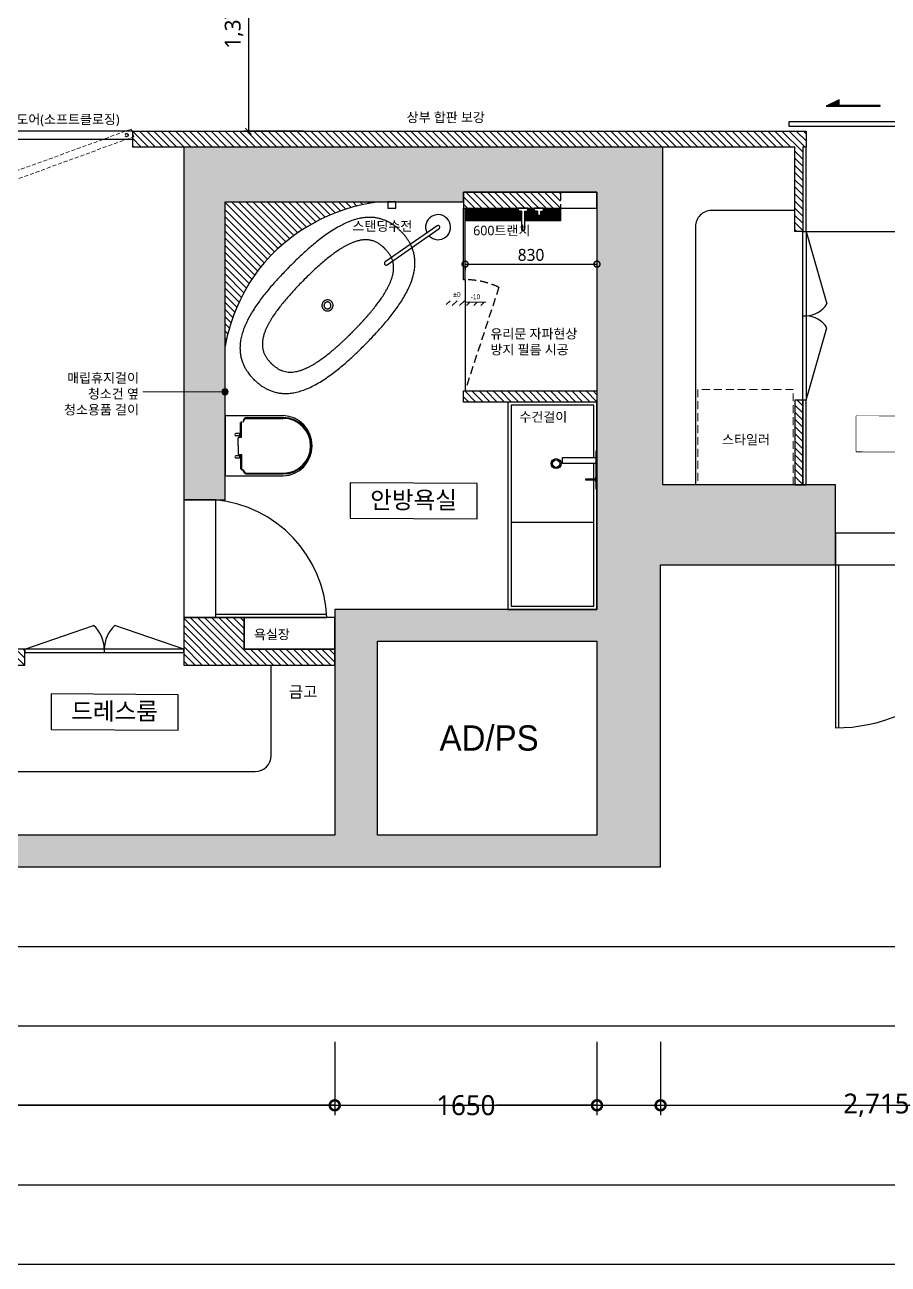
# Model space of a CAD drawing. Header units: millimetres. Extents: x -41292 to 298682, y -22072 to 33155.
# Drawn here: x -13494 to -8062, y 16685 to 24484 of the extents above; entities that cross this region are included whole.
import ezdxf
from ezdxf.enums import TextEntityAlignment as Align

# ---------------------------------------------------------------- set-up
doc = ezdxf.new("R2010")
doc.units = ezdxf.units.MM
doc.set_wipeout_variables(frame=1)
for name, pattern in [('( Hidden )', [0.375, 0.25, -0.125]), ('CONT', [2, 1, 1]), ('DASHED2', [0.375, 0.25, -0.125])]:
    doc.linetypes.add(name, pattern=pattern)
for name, color, linetype, lineweight in [('000_텍스트_강조1', 12, 'Continuous', 0), ('000_텍스트_흐리게', 8, 'Continuous', 0), ('인테리어_가구_보유', 8, 'DASHED2', 0)]:
    doc.layers.add(name, color=color, linetype=linetype, lineweight=lineweight)
doc.layers.add('009_프린트_제외', color=250, linetype='Continuous', plot=False)
for name, color, linetype in [('S-DIM', 7, 'Continuous'), ('건축_벽체', 2, 'Continuous'), ('인테리어_가구_제작', 6, 'Continuous'), ('인테리어_기타', 8, 'Continuous'), ('인테리어_도어', 4, 'Continuous'), ('인테리어_바스', 6, 'Continuous'), ('인테리어_벽체', 3, 'Continuous'), ('인테리어_벽체_신설', 3, 'Continuous'), ('인테리어_치수_내부', 8, 'Continuous'), ('인테리어_치수_외부', 1, 'Continuous'), ('인테리어_키친', 6, 'Continuous'), ('인테리어_텍스트_가구', 7, 'Continuous'), ('인테리어_텍스트_실명', 7, 'Continuous'), ('인테리어_해치_벽체', 8, 'Continuous'), ('평면_욕실가구 및 위생기', 4, 'Continuous'), ('평면_창호', 5, 'Continuous')]:
    doc.layers.add(name, color=color, linetype=linetype)
doc.styles.add('DIM', font='malgun.ttf')
doc.styles.add('H', font='H2GTRE.TTF')
doc.styles.get("Standard").update_dxf_attribs({"font": 'arial.ttf'})
doc.styles.add('넥슨고딕', font='@Microsoft JhengHei Light.ttf')
doc.styles.add('맑은 고딕', font='malgun.ttf')
doc.styles.add('맑은고딕', font='malgun.ttf')
doc.styles.add('스타일1', font='@Microsoft JhengHei Light.ttf')
doc.dimstyles.new('30', dxfattribs={"dimscale": 30, "dimtxt": 2.5, "dimasz": 2.5, "dimexe": 1.25, "dimexo": 2, "dimtad": 1, "dimdec": 0, "dimtxsty": '스타일1', "dimblk": 'DOTSMALL', "dimcen": 2.5, "dimclrd": 1, "dimclre": 1, "dimclrt": 7, "dimadec": 0, "dimazin": 0, "dimtfac": 1, "dimtdec": 0, "dimtix": 1, "dimtmove": 0, "dimatfit": 3, "dimldrblk": 'DOTSMALL', "dimfxl": 1.25, "dimarcsym": 0})
doc.dimstyles.new('50', dxfattribs={"dimscale": 50, "dimtxt": 2.5, "dimasz": 2.5, "dimexe": 1.25, "dimexo": 2, "dimtad": 0, "dimdec": 0, "dimtxsty": '넥슨고딕', "dimblk": 'DOTSMALL', "dimcen": 2.5, "dimclrd": 1, "dimclre": 1, "dimclrt": 2, "dimadec": 0, "dimazin": 0, "dimtfac": 1, "dimtdec": 0, "dimtix": 1, "dimtmove": 0, "dimatfit": 3, "dimldrblk": 'DOTSMALL', "dimfxl": 1.25, "dimarcsym": 0})
doc.dimstyles.new('A3-50 (내부)', dxfattribs={"dimscale": 0, "dimtxt": 80, "dimasz": 40, "dimexe": 30, "dimexo": 50, "dimgap": 12, "dimtad": 1, "dimdec": 0, "dimzin": 1, "dimdsep": 46, "dimlunit": 6, "dimtxsty": 'DIM', "dimblk": 'ARCHTICK', "dimcen": 1, "dimclrd": 256, "dimclre": 256, "dimclrt": 7, "dimadec": 0, "dimazin": 0, "dimtfac": 1, "dimtdec": 0, "dimtix": 1, "dimtmove": 2, "dimatfit": 0, "dimldrblk": 'ARCHTICK', "dimfxl": 30, "dimlwd": -1, "dimlwe": -1, "dimarcsym": 0})

# ---------------------------------------------------------------- blocks, each defined once
blk = doc.blocks.new('_DotSmall')
at = {"color": 0, "linetype": 'ByBlock', "const_width": 0.5}
blk.add_lwpolyline([(-0.0625, 0, 1), (0.0625, 0, 1)], format="xyb", close=True, dxfattribs=at)
blk = doc.blocks.new('*D176')
at = {"layer": 'Defpoints', "color": 0, "transparency": 16777216}
for p in [(-17814.3, 18184.6), (-11544.3, 18184.6), (-11544.3, 17684.6)]:
    blk.add_point(p, dxfattribs=at)
at = {"layer": '인테리어_치수_외부', "color": 1, "lineweight": -2, "transparency": 16777216}
for p, q in [((-17814.3, 18084.6), (-17814.3, 17622.1)), ((-11544.3, 18084.6), (-11544.3, 17622.1)), ((-17814.3, 17684.6), (-14883.9, 17684.6)), ((-11544.3, 17684.6), (-14474.6, 17684.6))]:
    blk.add_line(p, q, dxfattribs=at)
at = {"layer": '인테리어_치수_외부', "color": 1, "lineweight": -2, "transparency": 16777216, "xscale": 125, "yscale": 125, "zscale": 125, "rotation": 180}
blk.add_blockref('_DotSmall', (-17814.3, 17684.6), dxfattribs=at)
at = {"layer": '인테리어_치수_외부', "color": 1, "lineweight": -2, "transparency": 16777216, "xscale": 125, "yscale": 125, "zscale": 125}
blk.add_blockref('_DotSmall', (-11544.3, 17684.6), dxfattribs=at)
at = {"layer": '인테리어_치수_외부', "color": 2, "transparency": 16777216, "insert": (-14679.3, 17684.6), "char_height": 125, "attachment_point": 5, "style": '넥슨고딕'}
blk.add_mtext('6270', dxfattribs=at)
blk = doc.blocks.new('*D177')
at = {"layer": 'Defpoints', "color": 0, "transparency": 16777216}
for p in [(-11544.3, 18184.6), (-9894.3, 18184.6), (-9894.3, 17684.6)]:
    blk.add_point(p, dxfattribs=at)
at = {"layer": '인테리어_치수_외부', "color": 1, "lineweight": -2, "transparency": 16777216}
for p, q in [((-11544.3, 18084.6), (-11544.3, 17622.1)), ((-9894.3, 18084.6), (-9894.3, 17622.1)), ((-11544.3, 17684.6), (-10913, 17684.6)), ((-9894.3, 17684.6), (-10525.5, 17684.6))]:
    blk.add_line(p, q, dxfattribs=at)
at = {"layer": '인테리어_치수_외부', "color": 1, "lineweight": -2, "transparency": 16777216, "xscale": 125, "yscale": 125, "zscale": 125, "rotation": 180}
blk.add_blockref('_DotSmall', (-11544.3, 17684.6), dxfattribs=at)
at = {"layer": '인테리어_치수_외부', "color": 1, "lineweight": -2, "transparency": 16777216, "xscale": 125, "yscale": 125, "zscale": 125}
blk.add_blockref('_DotSmall', (-9894.3, 17684.6), dxfattribs=at)
at = {"layer": '인테리어_치수_외부', "color": 2, "transparency": 16777216, "insert": (-10719.3, 17684.6), "char_height": 125, "attachment_point": 5, "style": '넥슨고딕'}
blk.add_mtext('1650', dxfattribs=at)
blk = doc.blocks.new('*D178')
at = {"layer": 'Defpoints', "color": 0, "transparency": 16777216}
for p in [(-9494.3, 18184.6), (-6778.7, 18184.6), (-6778.7, 17684.6)]:
    blk.add_point(p, dxfattribs=at)
at = {"layer": '인테리어_치수_외부', "color": 1, "lineweight": -2, "transparency": 16777216}
for p, q in [((-9494.3, 18084.6), (-9494.3, 17622.1)), ((-6778.7, 18084.6), (-6778.7, 17622.1)), ((-9494.3, 17684.6), (-8345.5, 17684.6)), ((-6778.7, 17684.6), (-7927.5, 17684.6))]:
    blk.add_line(p, q, dxfattribs=at)
at = {"layer": '인테리어_치수_외부', "color": 1, "lineweight": -2, "transparency": 16777216, "xscale": 125, "yscale": 125, "zscale": 125, "rotation": 180}
blk.add_blockref('_DotSmall', (-9494.3, 17684.6), dxfattribs=at)
at = {"layer": '인테리어_치수_외부', "color": 1, "lineweight": -2, "transparency": 16777216, "xscale": 125, "yscale": 125, "zscale": 125}
blk.add_blockref('_DotSmall', (-6778.7, 17684.6), dxfattribs=at)
at = {"layer": '인테리어_치수_외부', "color": 2, "transparency": 16777216, "insert": (-8136.5, 17684.6), "char_height": 125, "attachment_point": 5, "style": '넥슨고딕'}
blk.add_mtext('2,715', dxfattribs=at)
blk = doc.blocks.new('SHRTDXFGSRSHFDGNHG')
at = {"layer": '인테리어_바스'}
for p, q in [((1492557.2, -875031.7), (1492565.2, -875031.7)), ((1492557.2, -875034.9), (1492565.2, -875034.9))]:
    blk.add_line(p, q, dxfattribs=at)
at = {"layer": '인테리어_바스', "ltscale": 40}
for points in [[(1492381.2, -874963.9), (1492621.2, -874963.9), (1492621.2, -874968.9), (1492381.2, -874968.9)], [(1492423.2, -874968.9), (1492459.2, -874968.9), (1492459.2, -875181.9), (1492423.2, -875181.9)], [(1492546.2, -874968.9), (1492576.1, -874968.9), (1492576.1, -874971.1), (1492546.2, -874971.1)], [(1492557.2, -874971.1), (1492565.2, -874971.1), (1492565.2, -875034.9), (1492557.2, -875034.9)]]:
    blk.add_lwpolyline(points, close=True, dxfattribs=at)
blk = doc.blocks.new('DLKFJN')
at = {"color": 4}
for p, q in [((128642.1, 14857.6), (128642.1, 13832.6)), ((128662.1, 14857.6), (128662.1, 13832.6))]:
    blk.add_line(p, q, dxfattribs=at)
blk.add_lwpolyline([(128642.1, 14857.6), (129667.1, 14857.6), (129667.1, 15057.6), (128642.1, 15057.6)], close=True, dxfattribs=at)
blk.add_arc((128642.1, 14857.6), 1025, 270, 0, dxfattribs=at)
blk = doc.blocks.new('jfkfd')
at = {"layer": '인테리어_기타', "linetype": 'CONT'}
for points in [[(81559.3, -9280.6), (81559.3, -9538.6), (81564.4, -9538.6), (81564.4, -9280.6)], [(81564.4, -9618.6), (81564.4, -9538.6), (81524.4, -9538.6)]]:
    blk.add_hatch(color=1, dxfattribs=at).paths.add_polyline_path(points)
at = {"layer": '인테리어_기타', "color": 1, "linetype": 'CONT'}
for points in [[(81559.3, -9280.6), (81559.3, -9538.6)], [(81564.4, -9280.6), (81564.4, -9538.6)], [(81564.4, -9618.6), (81564.4, -9538.6), (81524.4, -9538.6), (81564.4, -9618.6)]]:
    blk.add_lwpolyline(points, dxfattribs=at)
blk.add_lwpolyline([(81559.3, -9280.6), (81559.3, -9538.6), (81564.4, -9538.6), (81564.4, -9280.6)], close=True, dxfattribs=at)
blk = doc.blocks.new('JDSKJFDHK')
at = {"layer": '평면_욕실가구 및 위생기'}
for p, q in [((392122.2, 241828.1), (392122.2, 241846.1)), ((392180.2, 241846.1), (392122.2, 241846.1)), ((392142.2, 241828.1), (392122.2, 241828.1)), ((392142.2, 241828.1), (392142.2, 241711.1)), ((392162.2, 241828.1), (392180.2, 241828.1)), ((392162.2, 241711.1), (392162.2, 241828.1)), ((392180.2, 241828.1), (392180.2, 241846.1)), ((392222.2, 241828.1), (392222.2, 241846.1)), ((392280.2, 241846.1), (392222.2, 241846.1)), ((392242.2, 241828.1), (392222.2, 241828.1)), ((392242.2, 241828.1), (392242.2, 241806.9)), ((392247.2, 241801.9), (392257.2, 241801.9)), ((392262.2, 241806.9), (392262.2, 241828.1)), ((392262.2, 241828.1), (392280.2, 241828.1)), ((392280.2, 241828.1), (392280.2, 241846.1)), ((392147.2, 241706.1), (392157.2, 241706.1))]:
    blk.add_line(p, q, dxfattribs=at)
for centre, start, end in [((392247.2, 241806.9), 180, 270), ((392257.2, 241806.9), 270, 0), ((392147.2, 241711.1), 180, 270), ((392157.2, 241711.1), 270, 0)]:
    blk.add_arc(centre, 5, start, end, dxfattribs=at)
blk = doc.blocks.new('xodzmflttm')
at = {"layer": '인테리어_바스', "linetype": 'Continuous'}
for p, q in [((588314.7, 236219.4), (588314.7, 235861.9)), ((588686.7, 236227.4), (588322.7, 236227.4)), ((588427.7, 236139), (588427.7, 236160.2)), ((588441.7, 236139), (588441.7, 236160.2)), ((588567.7, 236139), (588567.7, 236160.2)), ((588581.7, 236139), (588581.7, 236160.2)), ((588694.7, 236219.4), (588694.7, 235861.9)), ((588327.2, 236099.4), (588327.2, 235861.9)), ((588332.2, 236104.4), (588332.2, 235861.9)), ((588449.6, 236124.4), (588352.2, 236124.4)), ((588449.6, 236129.4), (588357.2, 236129.4)), ((588449.6, 236137.9), (588449.6, 236124.4)), ((588504.7, 236145.9), (588457.6, 236145.9)), ((588504.7, 236145.9), (588551.7, 236145.9)), ((588559.7, 236137.9), (588559.7, 236124.4)), ((588559.7, 236129.4), (588652.2, 236129.4)), ((588559.7, 236124.4), (588657.2, 236124.4)), ((588677.2, 236104.4), (588677.2, 235861.9)), ((588682.2, 236099.4), (588682.2, 235861.9))]:
    blk.add_line(p, q, dxfattribs=at)
for centre, radius, start, end in [((588322.7, 236219.4), 8.01, 90.1339, 180), ((588434.7, 236158.6), 7.18, 13.39065, 166.60935), ((588574.7, 236158.6), 7.18, 13.39065, 166.60935), ((588686.7, 236219.4), 8, 0, 89.95505), ((588357.2, 236086.3), 30, 89.97594, 180), ((588352.2, 236091.3), 20, 89.96391, 180), ((588434.7, 236140.7), 7.18, 193.39065, 346.60935), ((588457.6, 236137.9), 7.99, 89.88342, 180), ((588551.7, 236137.9), 7.99, 0, 90.07624), ((588574.7, 236140.7), 7.18, 193.39065, 346.60935), ((588652.2, 236086.3), 30, 0, 89.98797), ((588657.2, 236091.3), 20, 0, 89.98196), ((588504.7, 235869.5), 190.2, 182.28346, 357.71654), ((588504.7, 235861.9), 177.5, 180, 0), ((588504.7, 235861.9), 172.5, 180, 0)]:
    blk.add_arc(centre, radius, start, end, dxfattribs=at)
blk = doc.blocks.new('xmfosxse')
at = {"layer": '인테리어_바스', "color": 8, "linetype": 'CONT', "ltscale": 200}
for p, q in [((552674, 241738.1), (552338, 241738.1)), ((552674, 241730.1), (552338, 241730.1)), ((552694, 241722.1), (552338, 241722.1)), ((552694, 241714.1), (552338, 241714.1)), ((552694, 241706.1), (552338, 241706.1)), ((552694, 241698.1), (552338, 241698.1)), ((552794, 241722.1), (552714, 241722.1)), ((552794, 241714.1), (552714, 241714.1)), ((552794.1, 241706.1), (552714, 241706.1)), ((552938, 241698.1), (552714, 241698.1)), ((552774, 241738.1), (552732, 241738.1)), ((552774, 241730.1), (552732, 241730.1)), ((552938, 241722.1), (552814, 241722.1)), ((552938, 241714.1), (552814, 241714.1)), ((552938, 241706.1), (552814, 241706.1)), ((552938, 241738.1), (552832, 241738.1)), ((552938, 241730.1), (552832, 241730.1)), ((552694, 241690.1), (552338, 241690.1)), ((552694, 241682.1), (552338, 241682.1)), ((552694, 241674.1), (552338, 241674.1)), ((552938, 241690.1), (552714, 241690.1)), ((552938, 241682.1), (552714, 241682.1)), ((552938, 241674.1), (552714, 241674.1))]:
    blk.add_line(p, q, dxfattribs=at)
for points in [[(552338, 241746.1), (552938, 241746.1), (552938, 241666.1), (552714, 241666.1)], [(552694, 241666.1), (552338, 241666.1), (552338, 241746.1)]]:
    blk.add_lwpolyline(points, dxfattribs=at)
blk = doc.blocks.new('tmxozdem')
at = {"layer": '인테리어_바스'}
blk.add_lwpolyline([(617981.3, 241544.4), (617981.3, 241145.4, 0.414214), (617991.3, 241135.4), (617993.3, 241135.4, 0.414214), (618003.3, 241145.4), (618003.3, 241544.4)], format="xyb", dxfattribs=at)
for radius, start, end in [(79, 278.0039, 261.9961), (11, 0, 180)]:
    blk.add_arc((617992.3, 241544.4), radius, start, end, dxfattribs=at)
blk = doc.blocks.new('dursseo')
at = {"layer": '인테리어_바스', "color": 6, "ltscale": 0.5}
for points, knots in [([(551921.5, 241739.2), (551925.9, 241735.9), (551934.8, 241728.9), (551948.2, 241717.4), (551961.6, 241704.5), (551974.9, 241690.1), (551987.9, 241674), (552000.3, 241656.1), (552011.5, 241636.3), (552021.3, 241614.6), (552029.3, 241591.1), (552035.1, 241565.9), (552038.7, 241537.9), (552039.5, 241508.5), (552037.5, 241479.5), (552033.8, 241453.3), (552029.1, 241430.1), (552023.9, 241409.8), (552018.8, 241392.3), (552014, 241377.6), (552006.2, 241355.5), (551994.3, 241325.6), (551976.8, 241287.5), (551957.8, 241250.4), (551937.4, 241214.1), (551916.1, 241178.6), (551893.8, 241143.7), (551870.9, 241109.5), (551847.5, 241075.8), (551823.5, 241042.6), (551798.2, 241008.7), (551771.6, 240973.8), (551743.3, 240938.1), (551714.3, 240902.8), (551684.5, 240868.1), (551653.6, 240834), (551621.5, 240800.9), (551588.1, 240768.8), (551553.1, 240738.2), (551517.8, 240710.7), (551482.7, 240686.9), (551448.8, 240667.4), (551415.3, 240651.8), (551382.4, 240640.1), (551350.5, 240632.5), (551320.1, 240628.7), (551291.6, 240628.5), (551265.4, 240631.1), (551241.6, 240636), (551220.4, 240642.3), (551201.8, 240649.6), (551185.6, 240657.1), (551171.7, 240664.5), (551160, 240671.5), (551150.4, 240677.7), (551142.7, 240682.9), (551136.8, 240687.2), (551132, 240690.7), (551127.3, 240694.3), (551121.4, 240698.9), (551114, 240705), (551105.2, 240712.6), (551095.2, 240722.1), (551084.2, 240733.4), (551072.4, 240746.9), (551060.3, 240762.9), (551048.2, 240781.5), (551037, 240803), (551027.2, 240827.4), (551019.5, 240854.8), (551014.7, 240885), (551013.2, 240917.6), (551015.3, 240952.3), (551021, 240988.7), (551030.2, 241026.5), (551042.8, 241065.2), (551058.1, 241103.8), (551075.6, 241141.8), (551094.6, 241178.9), (551114.8, 241215.1), (551136.1, 241250.6), (551158.2, 241285.4), (551181.1, 241319.6), (551204.5, 241353.3), (551228.4, 241386.4), (551253.6, 241420.3), (551280.1, 241455.1), (551308.2, 241490.6), (551337.1, 241525.8), (551366.8, 241560.4), (551397.5, 241594.4), (551429.3, 241627.5), (551462.5, 241659.4), (551497.2, 241690), (551530.9, 241716.5), (551562.9, 241738.7), (551592.5, 241756.5), (551621.8, 241771.5), (551650.7, 241783.5), (551679, 241792.5), (551706.5, 241798.5), (551732.8, 241801.5), (551757.7, 241801.9), (551780.9, 241800.1), (551802.3, 241796.4), (551821.7, 241791.4), (551839.2, 241785.5), (551854.9, 241779.1), (551868.6, 241772.5), (551880.7, 241766.1), (551891.1, 241760), (551899.9, 241754.4), (551907.3, 241749.5), (551913.2, 241745.3), (551917.8, 241742), (551920.4, 241740), (551921.5, 241739.2)], [0, 0, 0, 0, 0.0049742, 0.0102592, 0.0158548, 0.0217612, 0.0279781, 0.0345056, 0.0413437, 0.0484924, 0.0559519, 0.0637224, 0.0718042, 0.0813748, 0.0901284, 0.0980643, 0.1051819, 0.1114808, 0.1169608, 0.1216218, 0.1254636, 0.1380886, 0.1506747, 0.1632218, 0.1757296, 0.1881981, 0.200627, 0.2130164, 0.225366, 0.2376759, 0.249946, 0.2635805, 0.2772636, 0.2909951, 0.3047751, 0.3186031, 0.3324793, 0.3464033, 0.360375, 0.3743938, 0.3867861, 0.3985385, 0.4096512, 0.4201242, 0.4299577, 0.4391524, 0.4477087, 0.455627, 0.4629077, 0.4695506, 0.4755558, 0.480923, 0.4856522, 0.4897431, 0.4931959, 0.4960104, 0.4981867, 0.4997246, 0.5013386, 0.5035826, 0.5064564, 0.5099602, 0.5140939, 0.5188574, 0.5242507, 0.5302736, 0.5369259, 0.5442077, 0.5521189, 0.5606596, 0.5698305, 0.5796319, 0.5900644, 0.6011282, 0.6128235, 0.6251503, 0.6377569, 0.6503235, 0.66285, 0.6753362, 0.6877819, 0.7001869, 0.7125514, 0.724875, 0.7371578, 0.7493996, 0.7629878, 0.7766203, 0.7902971, 0.8040179, 0.8177827, 0.8315912, 0.8454434, 0.859339, 0.8732775, 0.8841286, 0.8944974, 0.9043838, 0.913788, 0.9227099, 0.9311499, 0.9391082, 0.946585, 0.9535806, 0.9600951, 0.9661287, 0.9716811, 0.9767526, 0.9813429, 0.985452, 0.9890799, 0.9922265, 0.9948918, 0.9970759, 0.9987786, 1, 1, 1, 1]), ([(551832.1, 241620.7), (551831.9, 241620.9), (551831.2, 241621.3), (551829.9, 241622.3), (551828.2, 241623.5), (551826.2, 241624.9), (551823.6, 241626.7), (551820.2, 241628.9), (551814.7, 241632.4), (551807.9, 241636.4), (551799.3, 241640.9), (551790.7, 241644.9), (551781.7, 241648.5), (551772.7, 241651.6), (551762.9, 241654.2), (551753.3, 241656.1), (551743.7, 241657.3), (551734.3, 241657.9), (551724.6, 241657.8), (551714.7, 241657.1), (551705.1, 241655.8), (551695.4, 241653.9), (551686.1, 241651.5), (551676.6, 241648.6), (551668, 241645.5), (551658.7, 241641.7), (551649.7, 241637.7), (551640.4, 241633), (551629, 241626.9), (551615.3, 241618.7), (551599.2, 241608), (551583.6, 241596.7), (551568.5, 241584.9), (551549, 241568.6), (551525.6, 241547.4), (551498.8, 241520.9), (551472.7, 241493.4), (551445.3, 241462.7), (551415.8, 241427.9), (551384.2, 241388.5), (551355.3, 241350.9), (551329.6, 241316.4), (551307.3, 241285.5), (551285.9, 241254.6), (551264.8, 241222.9), (551244.7, 241191.1), (551225.4, 241158.6), (551207.4, 241125.6), (551193.4, 241097.3), (551183.1, 241074.2), (551175.9, 241056.5), (551169.3, 241038.5), (551163.4, 241020.1), (551159.1, 241004.5), (551156.3, 240991.7), (551154.5, 240982.1), (551153, 240972.3), (551151.8, 240962.3), (551151.1, 240952.4), (551150.9, 240942.4), (551151.1, 240932.8), (551151.9, 240922.8), (551153.3, 240913.2), (551155.3, 240903.5), (551157.9, 240894), (551161.1, 240884.8), (551165, 240875.7), (551170.9, 240864.2), (551179.8, 240850.5), (551190, 240838.1), (551198.9, 240828.7), (551204.7, 240823.2), (551209.6, 240818.9), (551212.6, 240816.3), (551215.1, 240814.2), (551216.9, 240812.7), (551218.6, 240811.4), (551219.8, 240810.4), (551220.5, 240809.9), (551220.7, 240809.7)], [0, 0, 0, 0, 0.000707, 0.002022, 0.003945, 0.005921, 0.007854, 0.011838, 0.015657, 0.023755, 0.031249, 0.039365, 0.046974, 0.054872, 0.062742, 0.071762, 0.078561, 0.086554, 0.094597, 0.102443, 0.110579, 0.118317, 0.126647, 0.134044, 0.142604, 0.148968, 0.158446, 0.16691, 0.174259, 0.190094, 0.205885, 0.221557, 0.237173, 0.25268, 0.283634, 0.314514, 0.344743, 0.376233, 0.415102, 0.456196, 0.499648, 0.531139, 0.561296, 0.592787, 0.623019, 0.654455, 0.684646, 0.715461, 0.746333, 0.761783, 0.777349, 0.792957, 0.80867, 0.824539, 0.832554, 0.84058, 0.8486, 0.85662, 0.865281, 0.872707, 0.881126, 0.888888, 0.897078, 0.904948, 0.913017, 0.921042, 0.928923, 0.937018, 0.952805, 0.968654, 0.97618, 0.984345, 0.988171, 0.992158, 0.994088, 0.996064, 0.997985, 0.999297, 1, 1, 1, 1]), ([(551740.6, 241119.4), (551741.5, 241120.6), (551743.3, 241123.1), (551745.8, 241126.7), (551748.4, 241130.2), (551750.9, 241133.8), (551753.4, 241137.3), (551755.9, 241140.8), (551758.3, 241144.3), (551760.8, 241147.8), (551763.2, 241151.2), (551765.5, 241154.7), (551767.9, 241158.1), (551770.2, 241161.4), (551772.5, 241164.8), (551774.7, 241168.1), (551777, 241171.5), (551779.2, 241174.7), (551784.1, 241182), (551791.5, 241193.2), (551801.1, 241208.2), (551810.3, 241222.9), (551822.4, 241242.7), (551836.9, 241267.5), (551853.5, 241298.3), (551868.9, 241329.6), (551880.6, 241356.6), (551888.9, 241378.7), (551893.7, 241392.8), (551897.2, 241404.3), (551899.5, 241412.8), (551901.8, 241421.7), (551903.2, 241428.1), (551904.1, 241432.4), (551904.5, 241434.3), (551904.9, 241436.7), (551905.8, 241441.6), (551907, 241449), (551908.2, 241458.1), (551909, 241467.3), (551909.4, 241476.2), (551909.5, 241488.5), (551908.7, 241500.5), (551906.9, 241512.5), (551905, 241521.3), (551902.6, 241530), (551899.7, 241538.6), (551896.2, 241547), (551892.3, 241555), (551887.8, 241562.8), (551883.1, 241570.2), (551877.8, 241577.5), (551872.3, 241584.3), (551866.2, 241591.1), (551860.2, 241597.2), (551853.3, 241603.7), (551846.8, 241609.3), (551840.6, 241614.3), (551836.5, 241617.5), (551833.8, 241619.5), (551832.5, 241620.4), (551832.1, 241620.7)], [0, 0, 0, 0, 0.00782, 0.015582, 0.023284, 0.030928, 0.038514, 0.046041, 0.053509, 0.060919, 0.06827, 0.075564, 0.082799, 0.089975, 0.097094, 0.104155, 0.111158, 0.118102, 0.124989, 0.157228, 0.188506, 0.21883, 0.248205, 0.310452, 0.369818, 0.432118, 0.493614, 0.5244, 0.556243, 0.57159, 0.587706, 0.602446, 0.619688, 0.622622, 0.625557, 0.629856, 0.635067, 0.651881, 0.669154, 0.68345, 0.70048, 0.715938, 0.747829, 0.763815, 0.77936, 0.795304, 0.811263, 0.826908, 0.843135, 0.858141, 0.874108, 0.889124, 0.905436, 0.920198, 0.937145, 0.950186, 0.969992, 0.982467, 0.991626, 0.997471, 1, 1, 1, 1]), ([(551547.5, 241243.1), (551545.9, 241244.4), (551544, 241245.5), (551540.1, 241247.5), (551538, 241248.3), (551533.5, 241249.6), (551531.2, 241250), (551526.4, 241250.3), (551524, 241250.2), (551519.2, 241249.5), (551516.8, 241248.9), (551512.3, 241247.3), (551510.2, 241246.3), (551506.2, 241243.9), (551504.4, 241242.5), (551502, 241240.3), (551500.8, 241239.1), (551499.4, 241237.5), (551498.5, 241236.3), (551497.6, 241235), (551496.4, 241233.2), (551495.6, 241231.8), (551494.1, 241228.9), (551493.3, 241226.7), (551492.1, 241222.3), (551491.7, 241219.9), (551491.4, 241215.2), (551491.4, 241212.7), (551492.1, 241207.9), (551492.7, 241205.6), (551494.3, 241201.1), (551495.4, 241198.9), (551497.8, 241195), (551499.1, 241193.2), (551501.4, 241190.7), (551502.5, 241189.6), (551504.1, 241188.2), (551505, 241187.6), (551505.4, 241187.2)], [0, 0, 0, 0, 0.0625, 0.0625, 0.125, 0.125, 0.1875, 0.1875, 0.25, 0.25, 0.3125, 0.3125, 0.375, 0.375, 0.4375, 0.4375, 0.46875, 0.484375, 0.5, 0.515625, 0.53125, 0.5625, 0.5625, 0.625, 0.625, 0.6875, 0.6875, 0.75, 0.75, 0.8125, 0.8125, 0.875, 0.875, 0.9375, 0.9375, 0.96875, 0.984375, 1, 1, 1, 1]), ([(551539.6, 241232.7), (551540.6, 241231.9), (551541.6, 241231), (551543.5, 241229), (551544.4, 241227.8), (551545.9, 241225.4), (551546.5, 241224), (551547.5, 241221.2), (551547.9, 241219.7), (551548.3, 241216.7), (551548.4, 241215.2), (551548.2, 241212.2), (551547.9, 241210.8), (551547.1, 241208), (551546.6, 241206.7), (551545.7, 241204.8), (551545, 241203.6), (551543.9, 241202), (551542.7, 241200.5), (551541.7, 241199.5), (551540.2, 241198.1), (551539.1, 241197.3), (551536.6, 241195.8), (551535.3, 241195.1), (551532.4, 241194.1), (551531, 241193.7), (551528, 241193.3), (551526.5, 241193.3), (551523.5, 241193.5), (551522, 241193.7), (551519.2, 241194.5), (551517.9, 241195), (551516, 241195.9), (551514.9, 241196.6), (551513.3, 241197.7), (551511.7, 241199), (551510.8, 241199.9), (551509.4, 241201.4), (551508.5, 241202.6), (551507, 241205), (551506.4, 241206.4), (551505.3, 241209.2), (551505, 241210.7), (551504.6, 241213.6), (551504.5, 241215.2), (551504.7, 241218.1), (551505, 241219.6), (551505.7, 241222.4), (551506.2, 241223.7), (551507.2, 241225.6), (551507.8, 241226.8), (551508.9, 241228.4), (551510.2, 241229.9), (551511.1, 241230.9), (551512.7, 241232.3), (551513.8, 241233.1), (551516.3, 241234.6), (551517.6, 241235.3), (551520.4, 241236.3), (551521.9, 241236.6), (551524.9, 241237.1), (551526.4, 241237.1), (551529.4, 241236.9), (551530.9, 241236.7), (551533.6, 241235.9), (551535, 241235.4), (551537.4, 241234.2), (551538.6, 241233.4), (551539.6, 241232.7)], [0, 0, 0, 0, 0.03125, 0.03125, 0.0625, 0.0625, 0.09375, 0.09375, 0.125, 0.125, 0.15625, 0.15625, 0.1875, 0.1875, 0.21875, 0.21875, 0.234375, 0.25, 0.265625, 0.28125, 0.28125, 0.3125, 0.3125, 0.34375, 0.34375, 0.375, 0.375, 0.40625, 0.40625, 0.4375, 0.4375, 0.46875, 0.46875, 0.484375, 0.5, 0.515625, 0.53125, 0.53125, 0.5625, 0.5625, 0.59375, 0.59375, 0.625, 0.625, 0.65625, 0.65625, 0.6875, 0.6875, 0.71875, 0.71875, 0.734375, 0.75, 0.765625, 0.78125, 0.78125, 0.8125, 0.8125, 0.84375, 0.84375, 0.875, 0.875, 0.90625, 0.90625, 0.9375, 0.9375, 0.96875, 0.96875, 1, 1, 1, 1]), ([(551505.4, 241187.2), (551505.8, 241186.9), (551506.6, 241186.3), (551508.4, 241185.2), (551509.8, 241184.4), (551512.8, 241182.9), (551514.9, 241182.1), (551519.4, 241180.8), (551521.7, 241180.4), (551526.5, 241180.1), (551528.9, 241180.2), (551533.7, 241180.9), (551536, 241181.5), (551540.5, 241183.1), (551542.7, 241184.1), (551546.6, 241186.5), (551548.5, 241187.9), (551550.9, 241190.1), (551552, 241191.3), (551553.4, 241192.9), (551554.4, 241194.1), (551555.3, 241195.4), (551556.5, 241197.2), (551557.3, 241198.6), (551558.7, 241201.5), (551559.6, 241203.7), (551560.8, 241208.1), (551561.2, 241210.5), (551561.5, 241215.2), (551561.4, 241217.7), (551560.8, 241222.4), (551560.2, 241224.8), (551558.6, 241229.3), (551557.5, 241231.4), (551555.1, 241235.4), (551553.7, 241237.2), (551550.8, 241240.5), (551549.2, 241241.9), (551547.5, 241243.1)], [0, 0, 0, 0, 0.015625, 0.03125, 0.0625, 0.0625, 0.125, 0.125, 0.1875, 0.1875, 0.25, 0.25, 0.3125, 0.3125, 0.375, 0.375, 0.4375, 0.4375, 0.46875, 0.484375, 0.5, 0.515625, 0.53125, 0.5625, 0.5625, 0.625, 0.625, 0.6875, 0.6875, 0.75, 0.75, 0.8125, 0.8125, 0.875, 0.875, 0.9375, 0.9375, 1, 1, 1, 1]), ([(551677.4, 241035.6), (551678.4, 241036.8), (551680.3, 241039.2), (551683.2, 241042.9), (551686, 241046.6), (551688.9, 241050.3), (551691.9, 241054.1), (551694.8, 241057.9), (551697.8, 241061.8), (551700.7, 241065.7), (551703.7, 241069.6), (551706.7, 241073.6), (551710.6, 241078.7), (551715.2, 241084.8), (551720.6, 241092), (551725.8, 241099), (551730.9, 241106), (551735.8, 241112.7), (551739, 241117.2), (551740.6, 241119.4)], [0, 0, 0, 0, 0.0438255, 0.0880555, 0.1326905, 0.1777308, 0.2231769, 0.2690292, 0.3152882, 0.3619543, 0.4090281, 0.4565098, 0.5044001, 0.5914489, 0.6767148, 0.7602003, 0.8419081, 0.9218405, 1, 1, 1, 1]), ([(551220.7, 240809.7), (551220.9, 240809.6), (551221.4, 240809.2), (551223.1, 240807.9), (551226.4, 240805.4), (551230.7, 240802.2), (551236.8, 240798), (551243.1, 240793.9), (551251, 240789.2), (551258.3, 240785.2), (551269.2, 240780), (551282.9, 240774.5), (551300.5, 240769.7), (551318.5, 240767.1), (551336.9, 240766.8), (551355.2, 240768.7), (551373.1, 240772.7), (551390.6, 240778.3), (551404.7, 240784.1), (551415.7, 240789.3), (551427, 240795.1), (551440.1, 240802.6), (551455.4, 240812.3), (551469.7, 240822.2), (551488.6, 240836.3), (551511.3, 240854.9), (551537.1, 240878.4), (551562.3, 240903), (551582.3, 240923.9), (551598, 240941.1), (551609.6, 240953.9), (551621.3, 240967.3), (551630.7, 240978.3), (551637.8, 240986.8), (551642.6, 240992.5), (551647.4, 240998.3), (551652.3, 241004.3), (551657.2, 241010.3), (551662.2, 241016.5), (551667.2, 241022.7), (551672.3, 241029.1), (551675.7, 241033.4), (551677.4, 241035.6)], [0, 0, 0, 0, 0.001105, 0.003333, 0.011159, 0.023046, 0.031326, 0.05007, 0.062579, 0.079504, 0.094064, 0.125767, 0.157335, 0.189272, 0.221482, 0.25353, 0.285756, 0.317943, 0.349945, 0.365929, 0.381919, 0.416468, 0.445401, 0.477221, 0.50783, 0.569091, 0.631263, 0.691167, 0.754082, 0.783397, 0.813639, 0.844811, 0.87692, 0.889759, 0.902806, 0.916062, 0.929527, 0.943201, 0.957085, 0.971179, 0.985484, 1, 1, 1, 1])]:
    blk.add_open_spline(points, degree=3, knots=knots, dxfattribs=at)
for p in [(551254, 241420.6), (551131.4, 240691.2)]:
    blk.add_point(p, dxfattribs=at)
blk = doc.blocks.new('_ArchTick')
at = {"color": 0, "linetype": 'ByBlock', "const_width": 0.15}
blk.add_lwpolyline([(-0.5, -0.5), (0.5, 0.5)], dxfattribs=at)
blk = doc.blocks.new('*D209')
at = {"layer": 'Defpoints', "color": 0, "transparency": 16777216}
for p in [(-11691.3, 25184.6), (-12087.2, 23814.6), (-11689.9, 23814.6)]:
    blk.add_point(p, dxfattribs=at)
at = {"layer": '인테리어_치수_내부', "color": 8, "transparency": 16777216}
for p, q in [((-11741.3, 25184.6), (-12117.2, 25184.6)), ((-12087.2, 25184.6), (-12087.2, 23814.6)), ((-11739.9, 23814.6), (-12117.2, 23814.6))]:
    blk.add_line(p, q, dxfattribs=at)
at = {"layer": '인테리어_치수_내부', "color": 8, "transparency": 16777216, "xscale": 40, "yscale": 40, "zscale": 40}
for p, rotation in [((-12087.2, 25184.6), 90), ((-12087.2, 23814.6), 270)]:
    blk.add_blockref('_ArchTick', p, dxfattribs=dict(at, rotation=rotation))
at = {"layer": '인테리어_치수_내부', "color": 7, "transparency": 16777216, "insert": (-12177.5, 24499.6), "char_height": 100, "attachment_point": 5, "rotation": 90, "style": 'DIM'}
blk.add_mtext('1,370', dxfattribs=at)
blk = doc.blocks.new('*D219')
at = {"layer": 'Defpoints', "color": 0, "transparency": 16777216}
for p in [(-10724.3, 23021.9), (-9894.3, 23021.9), (-9894.3, 22977.8)]:
    blk.add_point(p, dxfattribs=at)
at = {"layer": 'S-DIM', "color": 1, "lineweight": -2, "transparency": 16777216}
for p, q in [((-10724.3, 22977.8), (-9894.3, 22977.8)), ((-10724.3, 22961.9), (-10724.3, 22940.3)), ((-9894.3, 22961.9), (-9894.3, 22940.3))]:
    blk.add_line(p, q, dxfattribs=at)
at = {"layer": 'S-DIM', "color": 1, "lineweight": -2, "transparency": 16777216, "xscale": 75, "yscale": 75, "zscale": 75, "rotation": 180}
blk.add_blockref('_DotSmall', (-10724.3, 22977.8), dxfattribs=at)
at = {"layer": 'S-DIM', "color": 1, "lineweight": -2, "transparency": 16777216, "xscale": 75, "yscale": 75, "zscale": 75}
blk.add_blockref('_DotSmall', (-9894.3, 22977.8), dxfattribs=at)
at = {"layer": 'S-DIM', "color": 7, "transparency": 16777216, "insert": (-10309.3, 23035.3), "char_height": 75, "attachment_point": 5, "style": '스타일1'}
blk.add_mtext('830', dxfattribs=at)

msp = doc.modelspace()

# ---------------------------------------------------------------- hatches: boundary and pattern name
at = {"layer": '000_텍스트_강조1'}
h = msp.add_hatch(color=256, dxfattribs=at)
h.dxf.hatch_style = 1
h.paths.add_polyline_path([(-12214.27, 22173.9, 1), (-12254.27, 22173.9, 1)])
at = {"layer": '000_텍스트_흐리게'}
h = msp.add_hatch(dxfattribs=at)
h.set_pattern_fill('ANSI31', color=256, scale=10)
h.set_pattern_definition([(45, (2238.453, 42315.42), (-22.45064, 22.45064), [])])
h.paths.add_polyline_path([(-10724.27, 22747.76), (-10843.13, 22747.76), (-10843.13, 22716.97), (-10594.27, 22716.97), (-10594.27, 22737.76), (-10724.27, 22737.76)])
at = {"layer": '인테리어_가구_제작', "linetype": 'CONT', "ltscale": 200}
h = msp.add_hatch(dxfattribs=at)
h.set_pattern_fill('ANSI31', color=8, scale=10, angle=450)
h.set_pattern_definition([(135, (-540558.743, -216032.67), (-22.4506403, -22.4506403), [])])
h.paths.add_polyline_path([(-11263.57, 23369.65), (-12234.27, 23369.65), (-12234.27, 22461.91, -0.1148371), (-12021.59, 22945.71, -0.1968329)])
at = {"layer": '인테리어_해치_벽체'}
h = msp.add_hatch(dxfattribs=at)
h.set_pattern_fill('ANSI31', color=256, scale=10, angle=450)
h.set_pattern_definition([(135, (-436060.484, -218378.367), (-22.4506403, -22.4506403), [])])
h.paths.add_polyline_path([(-8599.27, 23714.63), (-8599.27, 23183.38), (-8649.27, 23183.38), (-8649.27, 23714.65), (-12814.27, 23714.65), (-12814.27, 23814.65), (-8579.27, 23814.65), (-8579.27, 23714.65)])
h = msp.add_hatch(color=256, dxfattribs=at)
h.dxf.hatch_style = 1
h.paths.add_polyline_path([(-12234.27, 23369.65), (-10734.27, 23369.65), (-10734.27, 23429.65), (-9894.27, 23429.65), (-9894.27, 23329.65), (-9894.27, 20804.65), (-10454.27, 20804.65), (-11544.27, 20804.65), (-11544.27, 19384.65), (-17814.27, 19384.65), (-17814.27, 20624.65), (-18005.71, 20624.65), (-18005.71, 20574.65), (-18255.71, 20574.65), (-18255.71, 20424.65), (-18005.71, 20424.65), (-18005.71, 19384.65), (-19205.71, 19384.65), (-19205.71, 19509.65), (-19355.71, 19509.65), (-19355.71, 19184.65), (-9494.27, 19184.65), (-9494.27, 21084.65), (-8394.27, 21084.65), (-8394.27, 21589.65), (-9479.27, 21589.65), (-9479.27, 23714.65), (-12494.27, 23714.65), (-12494.27, 21494.65), (-12294.27, 21494.65), (-12234.27, 21494.65)])
h.paths.add_polyline_path([(-11274.27, 20604.65), (-9894.27, 20604.65), (-9894.27, 19384.65), (-11274.27, 19384.65)], flags=16)
h.paths.add_polyline_path([(-10979.52, 19850.72), (-10166.53, 19850.72), (-10166.53, 20141.22), (-10979.52, 20141.22)], flags=8)
h = msp.add_hatch(dxfattribs=at)
h.set_pattern_fill('ANSI31', color=256, scale=10, angle=450)
h.set_pattern_definition([(135, (-436060.484, -218416.498), (-22.4506403, -22.4506403), [])])
h.paths.add_polyline_path([(-10124.27, 23429.65), (-10734.27, 23429.65), (-10734.27, 23329.65), (-10124.27, 23329.65)])
h = msp.add_hatch(dxfattribs=at)
h.set_pattern_fill('ANSI31', color=256, scale=10, angle=450)
h.set_pattern_definition([(135, (-562693.91, -218764.26), (-22.4506403, -22.4506403), [])])
h.paths.add_polyline_path([(-9894.27, 22109.65), (-10734.27, 22109.65), (-10734.27, 22179.65), (-9894.27, 22179.65)])
h = msp.add_hatch(dxfattribs=at)
h.set_pattern_fill('ANSI31', color=256, scale=10, angle=450)
h.set_pattern_definition([(135, (-402455.484, -218378.367), (-22.4506403, -22.4506403), [])])
h.paths.add_polyline_path([(-8599.27, 22120.9), (-8649.27, 22120.9), (-8649.27, 21589.65), (-8599.27, 21589.65)])
h = msp.add_hatch(dxfattribs=at)
h.set_pattern_fill('ANSI31', color=256, scale=10, angle=450)
h.set_pattern_definition([(135, (-562693.91, -218678.367), (-22.4506403, -22.4506403), [])])
h.paths.add_polyline_path([(-13714.27, 21944.65), (-13813.98, 21944.65), (-13813.98, 21894.65), (-14214.27, 21894.65), (-14214.27, 19384.65), (-14164.27, 19384.65), (-14164.27, 20454.65), (-13494.27, 20454.65), (-13494.27, 20554.65), (-14164.27, 20554.65), (-14164.27, 21794.65), (-13714.27, 21794.65)])
h = msp.add_hatch(dxfattribs=at)
h.set_pattern_fill('ANSI31', color=256, scale=10, angle=450)
h.set_pattern_definition([(135, (-436060.484, -191934.388), (-22.4506403, -22.4506403), [])])
h.paths.add_polyline_path([(-12494.27, 20754.65), (-12494.27, 20504.65), (-12492.46, 20454.62), (-11542.46, 20454.62), (-11544.27, 20554.65), (-12114.27, 20554.65), (-12114.27, 20754.65)])

# ---------------------------------------------------------------- linework, layer by layer
at = {"color": 4}
for p, q in [((-12494.27, 21494.65), (-12494.27, 20754.65)), ((-12294.27, 21494.65), (-12494.27, 21494.65)), ((-12494.27, 21494.65), (-12494.27, 20754.65)), ((-12294.27, 21494.65), (-12494.27, 21494.65)), ((-12294.27, 20774.65), (-11594.27, 20774.65)), ((-12294.27, 20774.65), (-11594.27, 20774.65)), ((-12294.27, 20754.65), (-11594.27, 20754.65)), ((-12294.27, 20754.65), (-11594.27, 20754.65))]:
    msp.add_line(p, q, dxfattribs=at)
at = {"layer": '000_텍스트_강조1'}
msp.add_line((-12234.27, 22173.9), (-12750.82, 22173.9), dxfattribs=at)
msp.add_circle((-12234.27, 22173.9), 20, dxfattribs=at)
at = {"layer": '000_텍스트_흐리게'}
msp.add_line((-10724.27, 22737.76), (-10594.27, 22737.76), dxfattribs=at)
at = {"layer": '009_프린트_제외'}
for points in [[(-21855.71, 16684.65), (2654.29, 16684.65), (2654.29, 33154.65), (-21855.71, 33154.65)], [(-21355.71, 17184.65), (2154.29, 17184.65), (2154.29, 32654.65), (-21355.71, 32654.65)], [(-20855.71, 17684.65), (1654.29, 17684.65), (1654.29, 32154.65), (-20855.71, 32154.65)], [(-20355.71, 18184.65), (1154.29, 18184.65), (1154.29, 31654.65), (-20355.71, 31654.65)], [(-19855.71, 18684.65), (654.29, 18684.65), (654.29, 31154.65), (-19855.71, 31154.65)]]:
    msp.add_lwpolyline(points, close=True, dxfattribs=at)
at = {"layer": '건축_벽체'}
for points in [[(-19355.71, 19184.65), (-9494.27, 19184.65), (-9494.27, 21084.65), (-8394.27, 21084.65), (-8394.27, 21589.65), (-9479.27, 21589.65), (-9479.27, 23714.65), (-12494.27, 23714.65), (-12494.27, 21494.65), (-12234.27, 21494.65), (-12234.27, 23369.65), (-10734.27, 23369.65), (-10734.27, 23429.65)], [(-10734.27, 23429.65), (-9894.27, 23429.65), (-9894.27, 20804.65), (-11544.27, 20804.65), (-11544.27, 19384.65), (-17814.27, 19384.65)]]:
    msp.add_lwpolyline(points, dxfattribs=at)
msp.add_lwpolyline([(-9894.27, 20604.65), (-9894.27, 19384.65), (-11274.27, 19384.65), (-11274.27, 20604.65)], close=True, dxfattribs=at)
at = {"layer": '인테리어_가구_보유', "color": 8, "linetype": '( Hidden )', "ltscale": 100}
msp.add_lwpolyline([(-13689.78, 23512.16), (-13672.61, 23464.98), (-12808.1, 23779.64), (-12825.27, 23826.82)], close=True, dxfattribs=at)
at = {"layer": '인테리어_가구_보유', "color": 8, "linetype": 'DASHED2', "ltscale": 200}
msp.add_lwpolyline([(-9259.27, 21589.65), (-8659.27, 21589.65), (-8659.27, 22189.65), (-9259.27, 22189.65)], close=True, dxfattribs=at)
at = {"layer": '인테리어_가구_제작', "color": 8}
for p, q in [((-8579.27, 23183.4), (-8447.77, 22727.58)), ((-8579.27, 22120.9), (-8447.77, 22576.72)), ((-13494.27, 20554.65), (-13061.17, 20704.7)), ((-12494.27, 20554.65), (-12927.37, 20704.7)), ((-12994.17, 20554.65), (-12994.27, 20534.65))]:
    msp.add_line(p, q, dxfattribs=at)
at = {"layer": '인테리어_가구_제작'}
for p, q in [((-8599.27, 22652.15), (-8579.27, 22652.15)), ((-11944.27, 19884.65), (-11944.27, 20454.65)), ((-13614.27, 19784.65), (-12044.27, 19784.65))]:
    msp.add_line(p, q, dxfattribs=at)
for points in [[(-8579.27, 23714.65), (-8599.27, 23714.65), (-8599.27, 23183.4), (-8579.27, 23183.4)], [(-8579.27, 22120.9), (-8599.27, 22120.9), (-8599.27, 21589.65), (-8579.27, 21589.65)], [(-13494.27, 20534.65), (-12494.27, 20534.65), (-12494.27, 20554.65), (-13494.27, 20554.65)]]:
    msp.add_lwpolyline(points, close=True, dxfattribs=at)
at = {"layer": '인테리어_가구_제작', "color": 8}
msp.add_lwpolyline([(-11209.27, 23369.65), (-11209.27, 23329.65), (-11159.27, 23329.65), (-11159.27, 23369.65), (-11209.27, 23369.65)], dxfattribs=at)
at = {"layer": '인테리어_가구_제작'}
msp.add_lwpolyline([(-8649.27, 23314.65), (-9174.27, 23314.65, 0.4142136), (-9274.27, 23214.65), (-9274.27, 21589.65)], format="xyb", dxfattribs=at)
msp.add_lwpolyline([(-8579.27, 23183.4), (-8579.27, 22120.9), (-8599.27, 22120.9), (-8599.27, 23183.4), (-8579.27, 23183.4)], dxfattribs=at)
at = {"layer": '인테리어_가구_제작', "color": 8}
for centre, radius, start, end in [((-8583.25, 22811.44), 159.34, 271.432929, 328.243775), ((-8583.25, 22492.86), 159.34, 31.756225, 88.567071), ((-13200.77, 20552.38), 206.61, 0.628377, 47.495294), ((-12787.77, 20552.38), 206.61, 132.504706, 179.371623)]:
    msp.add_arc(centre, radius, start, end, dxfattribs=at)
at = {"layer": '인테리어_가구_제작'}
msp.add_arc((-12044.27, 19884.65), 100, 270, 0, dxfattribs=at)
at = {"layer": '인테리어_기타'}
msp.add_line((-8579.27, 23183.4), (-7214.27, 23183.38), dxfattribs=at)
at = {"layer": '인테리어_도어'}
msp.add_line((-12294.27, 21494.65), (-12294.27, 20754.65), dxfattribs=at)
msp.add_line((-12294.27, 21494.65), (-12294.27, 20754.65), dxfattribs=at)
at = {"layer": '인테리어_도어', "color": 4}
msp.add_lwpolyline([(-7984.37, 23844.76), (-8684.37, 23844.76), (-8684.37, 23874.76), (-7984.37, 23874.76)], close=True, dxfattribs=at)
at = {"layer": '인테리어_도어'}
msp.add_lwpolyline([(-13714.27, 23814.65), (-13714.27, 23764.45), (-12814.27, 23764.45), (-12814.27, 23814.65)], close=True, dxfattribs=at)
at = {"layer": '인테리어_도어', "color": 8, "linetype": '( Hidden )', "ltscale": 100}
msp.add_circle((-12854.27, 23789.55), 10, dxfattribs=at)
at = {"layer": '인테리어_도어'}
msp.add_arc((-12368.99, 20722.89), 775.37, 2.347827, 84.469892, dxfattribs=at)
msp.add_arc((-12368.99, 20722.89), 775.37, 2.347827, 84.469892, dxfattribs=at)
at = {"layer": '인테리어_바스', "color": 4}
for p, q in [((-10734.27, 22879.65), (-10734.27, 23329.65)), ((-10724.27, 22879.65), (-10724.27, 23329.65)), ((-10724.27, 22879.65), (-10734.27, 22879.65))]:
    msp.add_line(p, q, dxfattribs=at)
at = {"layer": '인테리어_바스', "color": 8, "linetype": 'CONT', "ltscale": 200}
msp.add_line((-10724.27, 22879.65), (-10724.27, 22181.89), dxfattribs=at)
at = {"layer": '인테리어_바스', "color": 8, "linetype": 'DASHED2', "ltscale": 200}
msp.add_line((-10511.6, 22832), (-10724.27, 22181.89), dxfattribs=at)
at = {"layer": '인테리어_바스'}
msp.add_line((-10181.78, 21730.02), (-10181.78, 21714.28), dxfattribs=at)
at = {"layer": '인테리어_바스', "color": 6, "ltscale": 0.5}
msp.add_line((-10434.27, 21354.65), (-9914.27, 21354.65), dxfattribs=at)
for points in [[(-10454.27, 20804.65), (-9894.27, 20804.65), (-9894.27, 22109.65), (-10454.27, 22109.65)], [(-11544.27, 20554.65), (-11544.27, 20754.65), (-12114.27, 20754.65), (-12114.27, 20554.65)]]:
    msp.add_lwpolyline(points, close=True, dxfattribs=at)
for points in [[(-9914.27, 21760.15), (-9914.27, 22089.65), (-10434.27, 22089.65), (-10434.27, 20824.65), (-9914.27, 20824.65), (-9914.27, 21618.15)], [(-9914.27, 21626.15), (-9914.27, 21724.15)]]:
    msp.add_lwpolyline(points, dxfattribs=at)
for radius in [31.5, 23.5]:
    msp.add_circle((-10151.28, 21722.15), radius, dxfattribs=at)
at = {"layer": '인테리어_바스', "color": 8, "linetype": 'DASHED2', "ltscale": 200}
msp.add_arc((-10724.27, 22381.24), 498.41, 64.742301, 90, dxfattribs=at)
at = {"layer": '인테리어_벽체', "color": 3, "linetype": 'Continuous'}
msp.add_lwpolyline([(-8599.27, 22120.9), (-8649.27, 22120.9), (-8649.27, 21589.65), (-8599.27, 21589.65), (-8599.27, 22120.9)], dxfattribs=at)
at = {"layer": '인테리어_벽체_신설'}
for points in [[(-8599.27, 23714.63), (-8599.27, 23183.38), (-8649.27, 23183.38), (-8649.27, 23714.65), (-12814.27, 23714.65), (-12814.27, 23814.65), (-8579.27, 23814.65), (-8579.27, 23714.65), (-8599.27, 23714.63)], [(-10734.27, 23429.65), (-10734.27, 23329.65), (-9894.27, 23329.65), (-9894.27, 23429.65), (-10734.27, 23429.65)], [(-14164.27, 19384.65), (-14164.27, 20454.65), (-13494.27, 20454.65), (-13494.27, 20554.65), (-14164.27, 20554.65), (-14164.27, 21794.65), (-13714.27, 21794.65), (-13714.27, 21944.65), (-13813.98, 21944.65), (-13813.98, 21894.65), (-14214.27, 21894.65), (-14214.27, 19384.65)]]:
    msp.add_lwpolyline(points, dxfattribs=at)
for points in [[(-9894.27, 22109.65), (-10734.27, 22109.65), (-10734.27, 22179.65), (-9894.27, 22179.65), (-9894.27, 22109.65), (-9894.27, 22109.65)], [(-12494.27, 20754.65), (-12494.27, 20504.65), (-12494.27, 20454.65), (-11544.27, 20454.65), (-11544.27, 20554.65), (-12114.27, 20554.65), (-12114.27, 20754.65)]]:
    msp.add_lwpolyline(points, close=True, dxfattribs=at)
for centre, radius, start, end in [((-11124.99, 22232.21), 1145.85, 96.946415, 141.495056), ((-11088.59, 22246.91), 1165.68, 143.160059, 169.371145)]:
    msp.add_arc(centre, radius, start, end, dxfattribs=at)
at = {"layer": '인테리어_키친', "color": 8, "linetype": 'DASHED2', "ltscale": 200}
msp.add_line((-10124.27, 23429.65), (-10124.27, 23329.65), dxfattribs=at)
at = {"layer": '인테리어_텍스트_실명', "color": 3, "linetype": 'Continuous'}
for points in [[(-7463.37, 22017.26), (-8263.24, 22021.8), (-8263.24, 21798.86), (-7463.37, 21794.33)], [(-10648.29, 21597.34), (-11448.17, 21601.88), (-11448.17, 21378.94), (-10648.29, 21374.41)]]:
    msp.add_lwpolyline(points, close=True, dxfattribs=at)
at = {"layer": '평면_창호', "color": 4}
msp.add_line((-12494.27, 20754.65), (-12294.27, 20754.65), dxfattribs=at)
msp.add_line((-12494.27, 20754.65), (-12294.27, 20754.65), dxfattribs=at)

# ---------------------------------------------------------------- block references
at = {"rotation": 90}
msp.add_blockref('xodzmflttm', (223993.17, -566670.05), dxfattribs=at)
at = {"layer": '건축_벽체', "rotation": 352.4117731695347}
msp.add_blockref('dursseo', (-590139.64, -143554.49), dxfattribs=at)
at = {"layer": '건축_벽체'}
msp.add_blockref('xmfosxse', (-563062.3, -218416.5), dxfattribs=at)
at = {"layer": '인테리어_도어', "rotation": 270}
msp.add_blockref('jfkfd', (1166.96, 105535.79), dxfattribs=at)
at = {"layer": '인테리어_도어'}
msp.add_blockref('DLKFJN', (-137036.37, 6227.06), dxfattribs=at)
at = {"layer": '인테리어_바스', "color": 6, "ltscale": 0.5, "rotation": 304.8622652204638}
msp.add_blockref('tmxozdem', (-562335.96, 392222.36), dxfattribs=at)
at = {"layer": '인테리어_바스'}
msp.add_blockref('JDSKJFDHK', (-402510.48, -218516.5), dxfattribs=at)
at = {"layer": '인테리어_바스', "rotation": 270}
msp.add_blockref('SHRTDXFGSRSHFDGNHG', (865069.63, 1514183.34), dxfattribs=at)

# ---------------------------------------------------------------- texts
at = {"layer": '000_텍스트_흐리게'}
for s, p in [('±0', (-10798.82, 22771.55)), ('-10', (-10689.09, 22757.11))]:
    msp.add_text(s, height=30, dxfattribs=at).set_placement(p)
at = {"layer": '인테리어_기타', "style": 'H'}
msp.add_text('AD/PS', height=158.854, dxfattribs=at).set_placement((-10573.03, 19995.97), align=Align.MIDDLE_CENTER)
at = {"layer": '인테리어_텍스트_가구', "linetype": 'Continuous', "style": '맑은 고딕'}
for s, height, p in [('스윙도어(소프트클로징)', 60, (-13697.97, 23858.59)), ('상부 합판 보강', 60, (-11091.8, 23871.29)), ('스탠딩수전', 60, (-11432.63, 23186.93)), ('600트랜치', 60, (-10673.31, 23158.77)), ('수건걸이', 60, (-10382.66, 21986.02)), ('스타일러', 60, (-9107.47, 21843.53)), ('욕실장', 60, (-12052.7, 20617.54)), ('금고', 72, (-11833.41, 20250.81))]:
    msp.add_text(s, height=height, rotation=0.050093, dxfattribs=at).set_placement(p)
at = {"layer": '인테리어_텍스트_가구', "linetype": 'Continuous', "char_height": 60, "attachment_point": 1, "rotation": 0.050093, "style": '맑은 고딕'}
for s, width, heights, insert in [('유리문 자파현상\\P방지 필름 시공', 1502.6266, [655.16], (-10565.03, 22569.4)), ('\\pxqr;매립휴지걸이\\P청소건 옆\\P청소용품 걸이', 571.9018, [338.81], (-13347.91, 22291.33))]:
    msp.add_mtext_dynamic_manual_height_columns(s, width=width, gutter_width=500, heights=heights, dxfattribs=dict(at, insert=insert))
at = {"layer": '인테리어_텍스트_실명', "color": 3, "linetype": 'Continuous', "insert": (-11048.23, 21488.14), "char_height": 108.75, "width": 1096.1135, "attachment_point": 5, "style": '맑은고딕'}
msp.add_mtext('안방욕실', dxfattribs=at)

# ---------------------------------------------------------------- dimensions: what is measured, and where the dimension line sits
at = {"layer": 'S-DIM'}
dim = msp.add_linear_dim(base=(-9894.27, 22977.78), p1=(-10724.27, 23021.86), p2=(-9894.27, 23021.86), dimstyle='30', override={"dimdec": 1, "dimtdec": 1}, dxfattribs=at)
dim.commit()
dim.dimension.update_dxf_attribs({"geometry": '*D219', "text_midpoint": (-10309.27, 23035.31)})
at = {"layer": '인테리어_치수_내부'}
dim = msp.add_linear_dim(base=(-12087.15, 23814.65), p1=(-11691.27, 25184.64), p2=(-11689.94, 23814.65), angle=90, dimstyle='A3-50 (내부)', override={"dimscale": 1, "dimtxt": 100, "dimgap": 30, "dimclrd": 8, "dimclre": 8}, dxfattribs=at)
dim.commit()
dim.dimension.update_dxf_attribs({"geometry": '*D209', "text_midpoint": (-12177.48, 24499.65)})
at = {"layer": '인테리어_치수_외부', "color": 0}
for base, p1, p2, picture, middle in [((-11544.27, 17684.65), (-17814.27, 18184.65), (-11544.27, 18184.65), '*D176', (-14679.27, 17684.65)), ((-9894.27, 17684.65), (-11544.27, 18184.65), (-9894.27, 18184.65), '*D177', (-10719.27, 17684.65))]:
    dim = msp.add_linear_dim(base=base, p1=p1, p2=p2, dimstyle='50', dxfattribs=at)
    dim.commit()
    dim.dimension.update_dxf_attribs({"geometry": picture, "text_midpoint": middle})
dim = msp.add_linear_dim(base=(-6778.71, 17684.65), p1=(-9494.27, 18184.65), p2=(-6778.71, 18184.65), text='2,715', dimstyle='50', dxfattribs=at)
dim.commit()
dim.dimension.update_dxf_attribs({"geometry": '*D178', "text_midpoint": (-8136.49, 17684.65)})

# ---------------------------------------------------------------- next in the draw order: wipeouts: each hides what was drawn before it
at = {"color": 3, "linetype": 'Continuous'}
for points in [[(-7463.37, 22017.26), (-8263.24, 22021.8), (-8263.24, 21798.86), (-7463.37, 21794.33)], [(-12529.26, 20045.54), (-12529.26, 20268.48), (-13329.14, 20273.01), (-13329.14, 20050.07)]]:
    msp.add_wipeout(points, dxfattribs=at).dxf.layer = '인테리어_텍스트_실명'

# ---------------------------------------------------------------- next in the draw order: linework, layer by layer
at = {"layer": '인테리어_텍스트_실명', "color": 3, "linetype": 'Continuous'}
msp.add_lwpolyline([(-12529.26, 20268.48), (-13329.14, 20273.01), (-13329.14, 20050.07), (-12529.26, 20045.54)], close=True, dxfattribs=at)

# ---------------------------------------------------------------- next in the draw order: texts
at = {"layer": '인테리어_텍스트_실명', "color": 3, "linetype": 'Continuous', "insert": (-12929.2, 20159.27), "char_height": 108.75, "width": 1096.1135, "attachment_point": 5, "style": '맑은고딕'}
msp.add_mtext('드레스룸', dxfattribs=at)

doc.saveas('drawing.dxf')
